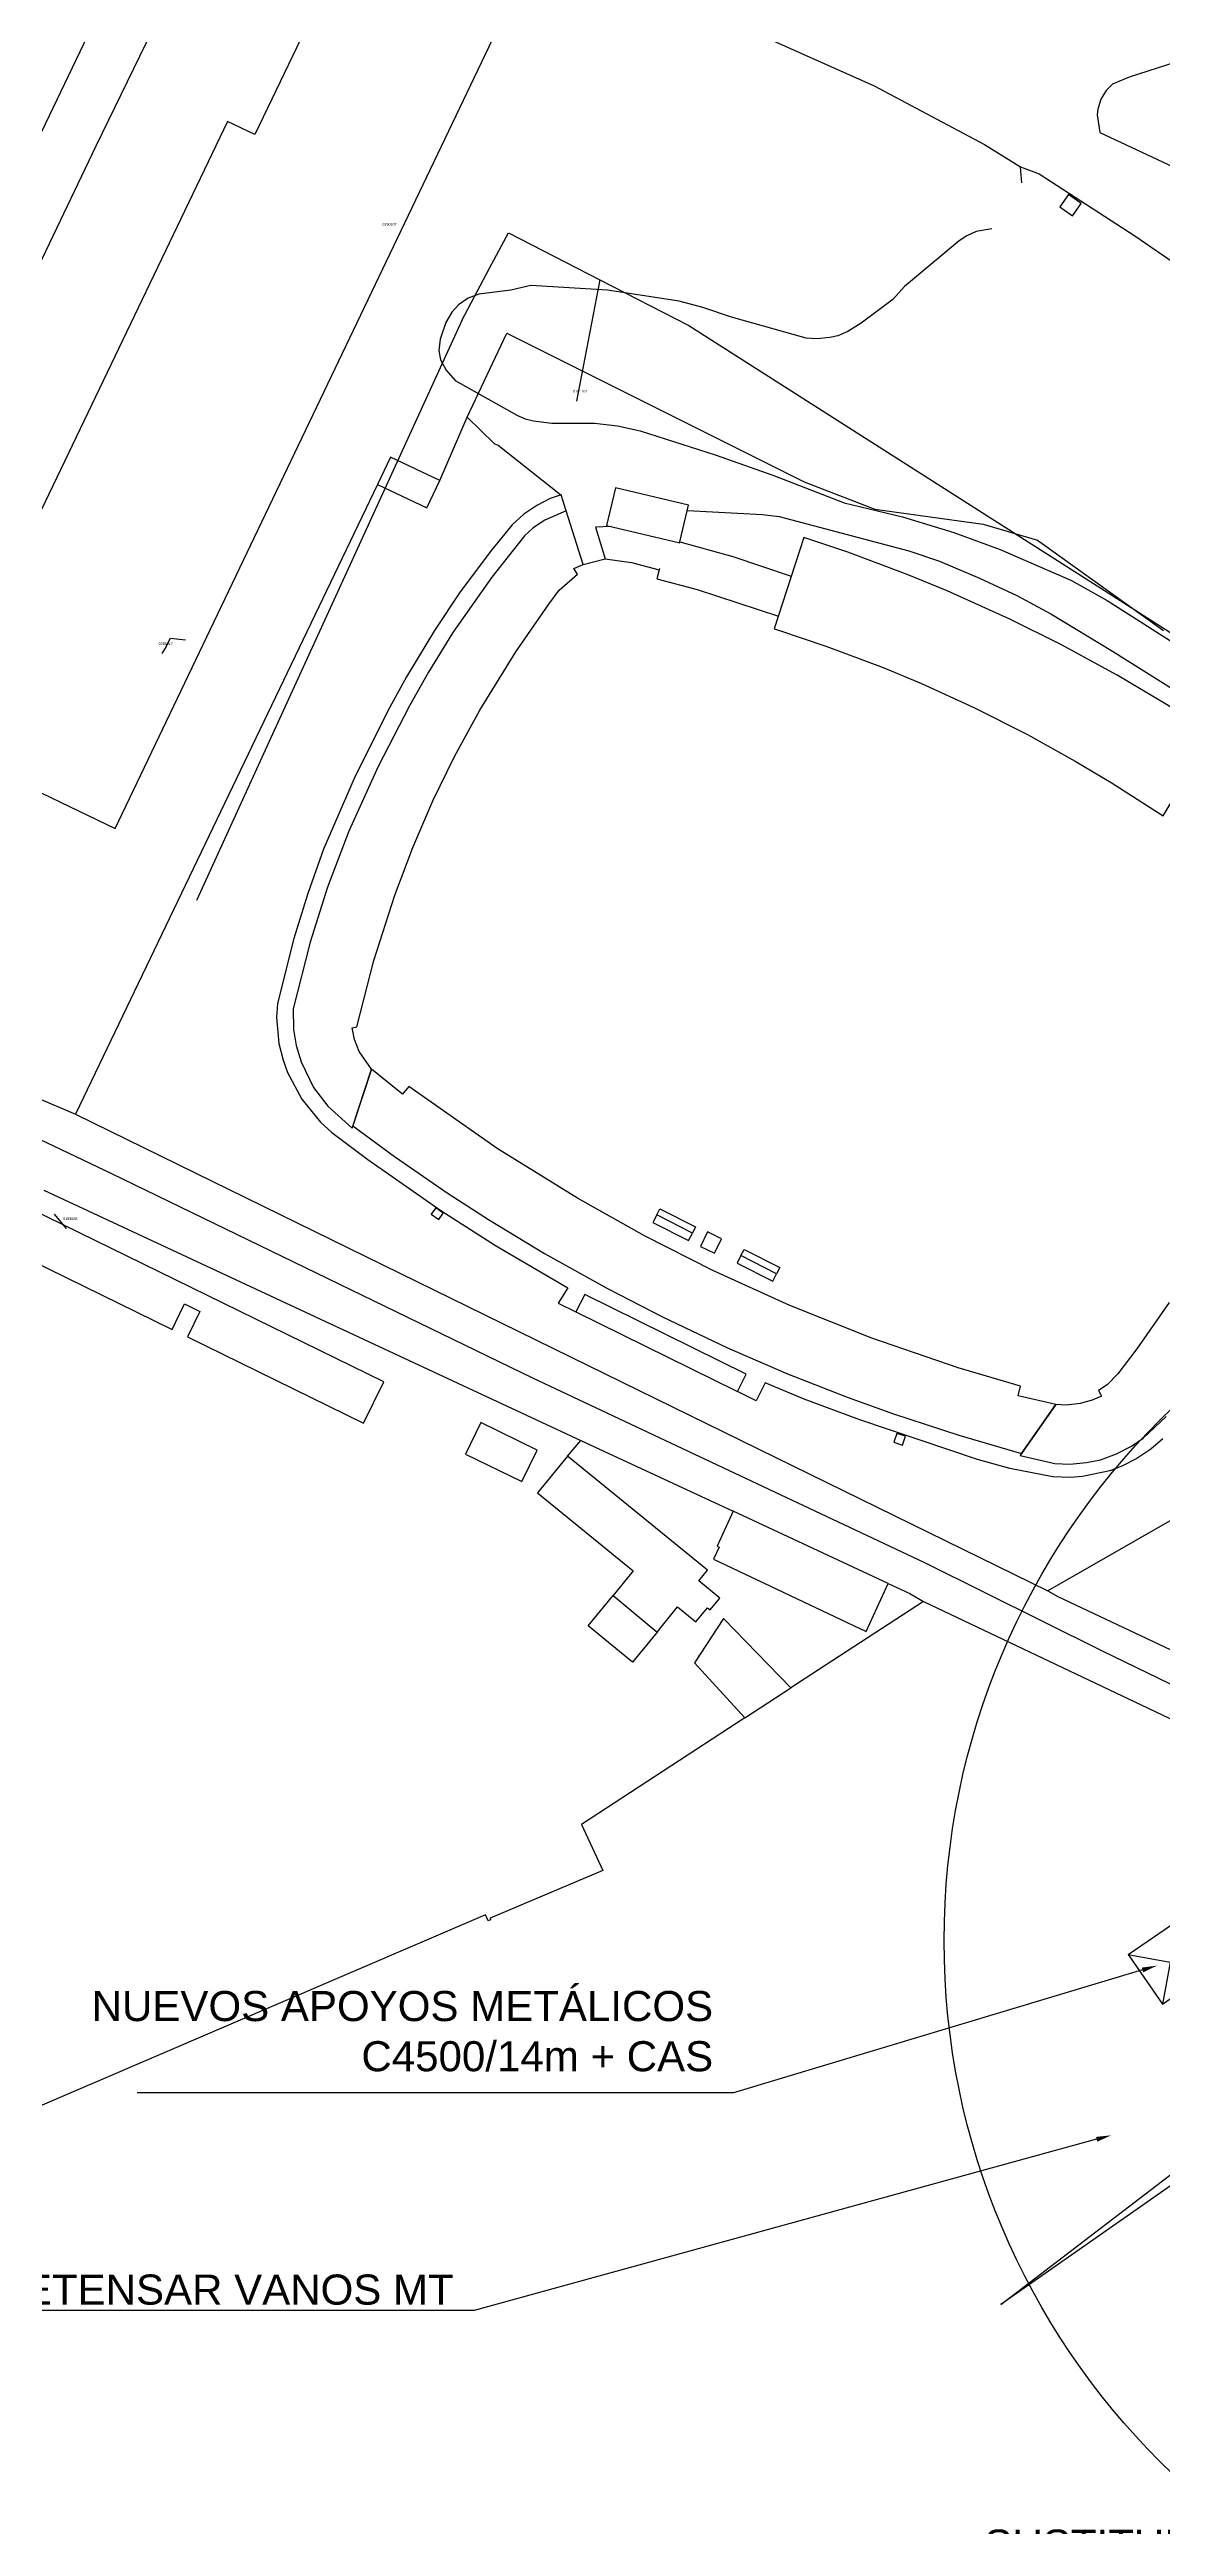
# Model space of a CAD drawing. Header units: millimetres. Extents: x 487814 to 495125, y 4392873 to 4398925.
# Drawn here: x 492807.4 to 492955.3, y 4396120.3 to 4396449.5 of the extents above; entities that cross this region are included whole.
import ezdxf
from ezdxf import colors
from ezdxf.entities.mleader import LeaderData, LeaderLine
from ezdxf.enums import TextEntityAlignment as Align
from ezdxf.math import Vec2, Vec3

# ---------------------------------------------------------------- set-up
doc = ezdxf.new("R2010")
doc.units = ezdxf.units.MM
doc.linetypes.add('Tramo_BT__380_A_E_Tr', pattern=[2, 1, 1])
doc.linetypes.add('Tramo_BT__380_A_P_Tr', pattern=[2, 1, 1])
for name, color, linetype in [('Acometida_rotulo', 7, 'Continuous'), ('Cartografia_Base', 8, 'Continuous'), ('MT_CABLE_DESMUNTATGE', 3, 'TANCA'), ('MT_CABLE_NOU', 1, 'Continuous'), ('MT_TEXTES', 7, 'Continuous'), ('SITUACIÓ', 4, 'Continuous'), ('Tramo_BT__380_A_E_Trazado', 10, 'Tramo_BT__380_A_E_Tr'), ('Tramo_BT__380_A_P_Trazado', 10, 'Tramo_BT__380_A_P_Tr')]:
    doc.layers.add(name, color=color, linetype=linetype)
doc.styles.get("Standard").update_dxf_attribs({"font": 'arial.ttf'})
doc.linetypes.add('TANCA', pattern='A,1,[136,im3.shx,S=0.1,R=0,X=-0.1,Y=-0.1],0,[136,im3.shx,S=0.1,R=180,X=0.1,Y=0.1],0.0001', length=1.0001)

# ---------------------------------------------------------------- blocks, each defined once
blk = doc.blocks.new('TM')
at = {"linetype": 'Continuous', "lineweight": -3}
for p, q in [((0.002, 0.002), (-0.002, -0.002)), ((-0.002, 0.002), (0.002, -0.002)), ((-0.002, 0.002), (-0.002, -0.002)), ((-0.002, 0.002), (0.002, 0.002)), ((0.002, 0.002), (0.002, -0.002)), ((-0.002, -0.002), (0.002, -0.002))]:
    blk.add_line(p, q, dxfattribs=at)

msp = doc.modelspace()

# ---------------------------------------------------------------- linework, layer by layer
at = {"layer": 'Cartografia_Base'}
for p, q in [((492936.6, 4396431.83, 106.54), (492936.42, 4396433.93, 106.74)), ((492878.3, 4396381.1, 112.38), (492881.22, 4396381.84, 112.38)), ((492888.47, 4396380.55, 112.21), (492888.43, 4396380.37, 112.21)), ((492775.23, 4396323.28, 116.21), (492810.84, 4396308.04, 115)), ((492806.64, 4396297.92, 116.04), (492878.01, 4396264.65, 115.24)), ((492876.25, 4396262.6, 115.42), (492878.01, 4396264.65, 115.24)), ((492878.01, 4396264.65, 115.24), (492898.23, 4396255.27, 115.19)), ((492923.54, 4396243.27, 113.23), (492991.43, 4396211.03, 111.9))]:
    msp.add_line(p, q, dxfattribs=at)
for points in [[(492897.31, 4396453.48, 107.27), (492848.51, 4396475.81, 107.27), (492832.03, 4396469.48, 108.07), (492827.67, 4396465.72, 108.08), (492813.55, 4396436.66, 108.6), (492792.55, 4396392.84, 109.22), (492772.33, 4396347.38, 109.85), (492763.46, 4396328.96, 110.1)], [(492820.39, 4396466.99, 108.21), (492817.6, 4396462.1, 108.23), (492748.87, 4396318.72, 110.18), (492678.44, 4396174.16, 113.36), (492678.79, 4396170.89, 113.32), (492680.38, 4396168.36, 113.19), (492681.58, 4396166.8, 113.05), (492699.14, 4396147.03, 112.86), (492717.23, 4396127.55, 112.52), (492747.46, 4396095.63, 112.21), (492773.74, 4396067.06, 111.71), (492780.54, 4396060.15, 111.61), (492795.67, 4396045.86, 111.24), (492801.45, 4396032.2, 111.29), (492805.54, 4396020.17, 111.26), (492810, 4396007.74, 111.23), (492824.66, 4395969.37, 110.91), (492830.49, 4395954.78, 110.75), (492843.75, 4395922.79, 110.31)], [(492816.15, 4396345.99, 114.08), (492867.78, 4396454, 107.87), (492847.02, 4396463.89, 108.02), (492834.7, 4396438.22, 108.58), (492831.07, 4396439.96, 108.35), (492802.16, 4396379.73, 109.81), (492794.99, 4396383.18, 108.93), (492784.44, 4396361.24, 109.93), (492816.15, 4396345.99, 114.08)], [(492897.31, 4396453.48, 107.27), (492916.99, 4396444.69, 107.07), (492931.65, 4396436.89, 106.89), (492936.42, 4396433.93, 106.74)], [(492959.55, 4396448.66, 106.09), (492950.85, 4396445.86, 106.53), (492948.67, 4396444.93, 106.59), (492947.82, 4396444.07, 106.58), (492947.11, 4396442.92, 106.66), (492946.69, 4396441.58, 106.79), (492946.63, 4396440.86, 106.84), (492946.97, 4396438.5, 106.92), (492968.44, 4396428.46, 106.96)], [(492936.42, 4396433.93, 106.74), (492938.93, 4396433, 106.6), (492951.62, 4396424.78, 106.45), (492963.24, 4396416.79, 106.38), (492975.59, 4396407.75, 106.43), (492997.87, 4396390.56, 106.89), (493004.89, 4396384.52, 107.06), (493019.94, 4396370.99, 107.39), (493029.07, 4396362.5, 107.59), (493040.74, 4396351.1, 107.86), (493101.53, 4396289.6, 108.32), (493111.75, 4396280.8, 108.14), (493162.61, 4396229.25, 108.56)], [(492943.35, 4396427.44, 106.43), (492944.49, 4396429.07, 106.43), (492942.8, 4396430.25, 106.43), (492941.66, 4396428.62, 106.43), (492943.35, 4396427.44, 106.43)], [(492932.63, 4396425.69, 106.9), (492930.55, 4396425.32, 107.03), (492929.31, 4396424.77, 107.09), (492928.29, 4396424.09, 107.09), (492921, 4396418.03, 107.34), (492919.47, 4396416.32, 107.41), (492915.24, 4396413.14, 107.59), (492913.47, 4396412.04, 107.66), (492912.17, 4396411.48, 107.81), (492911.1, 4396411.24, 107.89), (492909.37, 4396411.07, 107.89), (492907.96, 4396411.16, 107.91), (492898.04, 4396413.94, 108.11), (492894.2, 4396415.24, 108.22), (492891.08, 4396416.07, 108.34), (492881.54, 4396417.56, 108.54), (492871.36, 4396418.15, 109.27), (492868.7, 4396417.53, 109.5), (492864.46, 4396417, 109.7), (492863.03, 4396416.48, 109.75), (492861.76, 4396415.61, 109.81), (492860.85, 4396414.64, 109.9), (492860.07, 4396413.26, 110.1), (492859.33, 4396411.05, 110.34), (492859.14, 4396409.53, 110.45), (492859.37, 4396408.27, 110.67), (492860.1, 4396406.93, 110.83), (492861.32, 4396405.54, 110.92), (492869.59, 4396400.89, 111.44), (492870.59, 4396400.46, 111.46), (492871.7, 4396400.17, 111.49), (492874.14, 4396399.89, 111.54), (492879.83, 4396399.86, 111.6), (492882.88, 4396399.5, 111.63), (492885.87, 4396398.86, 111.66), (492895.85, 4396395.66, 111.69), (492903.53, 4396392.94, 111.71), (492913, 4396389.27, 111.85), (492920.73, 4396387.42, 111.85), (492927.58, 4396385.36, 111.85), (492933.73, 4396383.06, 111.91), (492943.2, 4396378.95, 111.97), (492947.94, 4396376.3, 111.97), (492970.12, 4396362.15, 111.91)], [(492859.27, 4396392.27, 113.97), (492862.9, 4396400.66, 113.73), (492868.16, 4396411.84, 113.73), (492907.67, 4396392.09, 112.37), (492917.07, 4396388.46, 112.37), (492931.48, 4396386.43, 113.03), (492938.67, 4396384.31, 113.03), (492955.42, 4396372.3, 113.3)], [(492862.9, 4396400.66, 111.46), (492866.53, 4396397.12, 111.46), (492867.01, 4396396.95, 111.51), (492875.35, 4396390.34, 111.77)], [(492857.55, 4396388.62, 111.88), (492859.27, 4396392.27, 111.53), (492852.7, 4396395.36, 111.2), (492850.98, 4396391.71, 111.56), (492857.55, 4396388.62, 111.88)], [(492850.98, 4396391.71, 111.63), (492810.84, 4396308.04, 114.73), (492940.05, 4396244.71, 113.16)], [(492891.18, 4396384.1, 113.87), (492892.33, 4396388.96, 115.3), (492882.6, 4396391.27, 115.3), (492881.42, 4396386.28, 115.3), (492891.15, 4396383.97, 115.3), (492891.18, 4396384.1, 113.87)], [(492876.07, 4396388.24, 114.84), (492875.41, 4396390.36, 115.77), (492873.95, 4396389.84, 115.75), (492872.14, 4396388.94, 115.73), (492870.43, 4396387.78, 115.71), (492868.88, 4396386.38, 115.69), (492866.12, 4396383.01, 115.68), (492861.99, 4396377.44, 115.68), (492858.55, 4396372.3, 115.68), (492854.84, 4396366.16, 115.69), (492852.57, 4396362.04, 115.69), (492848.01, 4396352.95, 115.69), (492843.83, 4396343.24, 115.69), (492841.71, 4396337.36, 115.69), (492839.86, 4396331.39, 115.69), (492837.7, 4396322.76, 115.69), (492837.56, 4396320.87, 115.7), (492837.9, 4396317.43, 115.73), (492838.45, 4396315.2, 115.74), (492839.03, 4396313.58, 115.76), (492840.92, 4396310.01, 115.79), (492843.42, 4396306.96, 115.82), (492844.92, 4396305.61, 115.83), (492849.71, 4396302.01, 115.83), (492859.4, 4396295.25, 115.83), (492866.68, 4396290.59, 115.83), (492876.27, 4396284.95, 115.05), (492875, 4396282.91, 115.97), (492877.35, 4396281.75, 116.03)], [(492847.64, 4396306.18, 115.18), (492850.2, 4396314.04, 112.24), (492848.56, 4396316.38, 112.24), (492847.93, 4396317.97, 112.24), (492847.61, 4396319.49, 112.24), (492848.25, 4396319.65, 112.03), (492850.49, 4396328.48, 111.71), (492853.27, 4396337.16, 111.71), (492855.67, 4396343.49, 111.71), (492858.36, 4396349.7, 111.71), (492861.21, 4396355.56, 111.71), (492864.57, 4396361.73, 111.71), (492869.35, 4396369.49, 111.71), (492873.74, 4396375.81, 111.72), (492875.11, 4396377.67, 111.71), (492877.55, 4396379.81, 111.71), (492877.07, 4396380.54, 112.11), (492878.3, 4396381.1, 112.38), (492876.07, 4396388.24, 114.84), (492873.21, 4396387, 115.05), (492871.68, 4396385.95, 115.03), (492870.51, 4396384.89, 115.01), (492866.16, 4396379.42, 115.01), (492861.01, 4396372.05, 115.01), (492857.76, 4396366.8, 115.02), (492855.23, 4396362.32, 115.02), (492851.09, 4396354.22, 115.02), (492847.16, 4396345.63, 115.02), (492844.33, 4396338.21, 115.02), (492842.02, 4396330.91, 115.02), (492839.77, 4396322.04, 115), (492839.84, 4396319.28, 115.02), (492840.2, 4396317.15, 115.04), (492840.83, 4396315.01, 115.06), (492842.5, 4396311.6, 115.09), (492844.38, 4396309.12, 115.12), (492847.64, 4396306.18, 115.18)], [(492892.17, 4396388.28, 111.69), (492902.13, 4396387.74, 111.69), (492904.37, 4396387.48, 111.69), (492921.6, 4396382.91, 111.69), (492925.67, 4396381.53, 111.76), (492931, 4396379.28, 111.87), (492935.95, 4396376.98, 112.03), (492940.45, 4396374.55, 112.17), (492948.67, 4396369.56, 112.17), (492969.48, 4396356.51, 111.86), (492976.79, 4396351.62, 111.94), (492983.32, 4396346.56, 111.93), (492984.1, 4396345.73, 111.93), (492984.81, 4396344.62, 111.93), (492985.23, 4396343.4, 111.93), (492986.22, 4396338.01, 112.1), (492986.75, 4396332.62, 112.27)], [(492882.05, 4396386.13, 113.74), (492879.94, 4396386.06, 113.69), (492881.22, 4396381.84, 112.38)], [(492891.18, 4396384.1, 113.87), (492898.22, 4396382.13, 113.79), (492905.97, 4396379.54, 113.71)], [(492904.12, 4396372.39, 111.7), (492910.7, 4396370.19, 111.7), (492918.16, 4396367.38, 111.7), (492923.28, 4396365.25, 111.7), (492930.22, 4396362.09, 111.7), (492937.34, 4396358.5, 111.7), (492943.71, 4396354.97, 111.7), (492948.48, 4396352.13, 111.7), (492955.39, 4396347.69, 111.7), (492961.94, 4396358.57, 111.7), (492955.85, 4396362.46, 111.7), (492949.27, 4396366.37, 111.7), (492941.88, 4396370.4, 111.7), (492935.03, 4396373.81, 111.7), (492926.67, 4396377.59, 111.7), (492921.36, 4396379.77, 111.7), (492913.48, 4396382.72, 111.7), (492907.64, 4396384.69, 111.7), (492903.71, 4396372.53, 111.7), (492904.12, 4396372.39, 111.7)], [(492881.22, 4396381.84, 112.38), (492884.74, 4396381.37, 112.24), (492888.43, 4396380.37, 112.21)], [(492888.43, 4396380.37, 112.21), (492888.12, 4396379.17, 111.65), (492893.46, 4396377.76, 111.72), (492904.26, 4396374.23, 111.65)], [(492772.51, 4396320.7, 116.47), (492815.65, 4396300.14, 116.02), (492871.59, 4396273.01, 113.91), (492923.66, 4396248.46, 113.31), (492947.29, 4396236.72, 113.2), (492989.09, 4396216.44, 112.57), (493027.8, 4396197.27, 111.91), (493064.17, 4396179.73, 111.7), (493094.8, 4396165.27, 111.16), (493111.03, 4396156.91, 111.17), (493131.46, 4396145.81, 111.07), (493144.72, 4396138.15, 110.87), (493159.95, 4396128.69, 110.31), (493173.16, 4396119.82, 109.7)], [(492936.58, 4396262.95, 115.07), (492941.13, 4396269.44, 112.25), (492936.1, 4396270.62, 112.16), (492936.44, 4396271.87, 111.63), (492928.15, 4396274.34, 111.64), (492916.67, 4396278.29, 111.65), (492905.8, 4396282.63, 111.66), (492895.53, 4396287.28, 111.67), (492886.46, 4396291.88, 111.68), (492877.56, 4396296.86, 111.69), (492866.88, 4396303.49, 111.71), (492855.15, 4396311.7, 111.72), (492854.32, 4396310.71, 112.24), (492850.2, 4396314.04, 112.24), (492847.73, 4396306.48, 115.06), (492853.25, 4396302.43, 115.05), (492860.39, 4396297.51, 115.05), (492865.76, 4396294.04, 115.04), (492873.18, 4396289.54, 115.03), (492881.54, 4396284.86, 115.02), (492888.85, 4396281.09, 115.02), (492897.51, 4396276.98, 115.01), (492905.48, 4396273.54, 115), (492913.55, 4396270.37, 114.99), (492919.56, 4396268.2, 114.99), (492928.24, 4396265.37, 114.98), (492936.58, 4396262.95, 115.07)], [(492824.14, 4396280.35, 114.4), (492825.35, 4396282.81, 116.01), (492827.36, 4396281.82, 116.01), (492825.72, 4396278.44, 113.51), (492849.14, 4396266.97, 113.51), (492851.83, 4396272.46, 116.63), (492802.79, 4396296.47, 116.75), (492800.1, 4396290.98, 113.51), (492823.69, 4396279.43, 116.01), (492824.14, 4396280.35, 114.4)], [(492859.13, 4396294.04, 114.21), (492859.72, 4396294.89, 114.21), (492858.73, 4396295.58, 114.21), (492858.14, 4396294.73, 114.21), (492859.13, 4396294.04, 114.21)], [(492888.1, 4396294.65, 110.94), (492888.52, 4396295.47, 110.94), (492893.26, 4396293.05, 110.94), (492892.84, 4396292.23, 110.94)], [(493029.63, 4396296.44, 112.99), (492984.93, 4396270.39, 112.98), (492940.05, 4396244.71, 114.52), (492941.38, 4396243.92, 112.79), (492972.17, 4396229.39, 112.47), (493015.78, 4396207.95, 112.13), (493054.03, 4396189.38, 111.68)], [(492888.1, 4396294.65, 113.2), (492887.59, 4396293.65, 112.09), (492892.33, 4396291.23, 112.09), (492892.84, 4396292.23, 113.2), (492888.1, 4396294.65, 113.2)], [(492895.76, 4396289.55, 110.83), (492896.69, 4396291.48, 110.83), (492894.83, 4396292.38, 110.78), (492893.9, 4396290.45, 110.83), (492895.76, 4396289.55, 110.83)], [(492903.5, 4396285.83, 111.98), (492904.01, 4396286.83, 113.09), (492899.27, 4396289.25, 113.09), (492898.76, 4396288.25, 111.98), (492903.5, 4396285.83, 111.98)], [(492899.27, 4396289.25, 110.83), (492899.69, 4396290.07, 110.83), (492904.43, 4396287.65, 110.83), (492904.01, 4396286.83, 110.83)], [(492898.82, 4396271.17, 115.99), (492899.97, 4396273.5, 111.74), (492878.53, 4396284.06, 113.12), (492877.35, 4396281.75, 113.51), (492898.82, 4396271.17, 115.99)], [(492956.18, 4396283.02, 111.78), (492951.89, 4396276.87, 111.77), (492949.37, 4396273.53, 111.77), (492947.96, 4396272.05, 111.76), (492946.8, 4396271.32, 111.68), (492947.21, 4396270.56, 112.15), (492945.97, 4396270.02, 112.17), (492944.34, 4396269.57, 112.2), (492942.54, 4396269.38, 112.23), (492941.13, 4396269.44, 112.25), (492936.4, 4396262.69, 115.12), (492940.99, 4396261.61, 115.04)], [(492955.34, 4396264.89, 115.74), (492953.76, 4396263.53, 115.75), (492951.89, 4396262.27, 115.76), (492949.9, 4396261.26, 115.76), (492948.32, 4396260.66, 115.77), (492944.65, 4396259.87, 115.78), (492943.06, 4396259.76, 115.79), (492940.74, 4396259.86, 115.8), (492935.02, 4396260.96, 115.84), (492930.73, 4396262.13, 115.86), (492915.1, 4396267.43, 115.9), (492907.69, 4396270.15, 115.9), (492902.51, 4396272.32, 115.9), (492901.32, 4396269.93, 115.9), (492898.82, 4396271.17, 115.99)], [(492870.18, 4396259.2, 112.87), (492872.22, 4396263.37, 113.15), (492864.74, 4396267.04, 113.96), (492862.7, 4396262.87, 113.28), (492870.18, 4396259.2, 112.87)], [(492920.74, 4396264.05, 113.42), (492921.13, 4396265.23, 113.42), (492919.99, 4396265.61, 113.42), (492919.6, 4396264.43, 113.42), (492920.74, 4396264.05, 113.42)], [(492940.99, 4396261.61, 115.04), (492942.97, 4396261.53, 115.03), (492945.22, 4396261.73, 115.02), (492947.06, 4396262.12, 115.01), (492949.2, 4396262.88, 115), (492951.17, 4396263.9, 115), (492952.73, 4396264.97, 114.99), (492955.8, 4396267.88, 115.01)], [(492876.25, 4396262.6, 112.25), (492872.27, 4396257.73, 112.48), (492884.97, 4396247.37, 112.97), (492882.29, 4396244.08, 112.86), (492888.13, 4396239.21, 112.96), (492890.86, 4396242.56, 113.07), (492893.31, 4396240.56, 113.12), (492894.85, 4396242.44, 113.18), (492895.18, 4396242.17, 113.19), (492896.46, 4396243.73, 113.24), (492893.67, 4396246, 113.19), (492894.84, 4396247.43, 113.24), (492876.25, 4396262.6, 112.25)], [(492915.91, 4396239.3, 113.63), (492918.86, 4396245.67, 113.88), (492898.23, 4396255.27, 113.04), (492896.12, 4396250.62, 113.31), (492896.38, 4396250.5, 113.32), (492895.65, 4396248.9, 113.28), (492915.91, 4396239.3, 113.63)], [(492888.13, 4396239.21, 115.3), (492884.87, 4396235.22, 115.3), (492878.98, 4396240.03, 115.3), (492882.29, 4396244.08, 115.3)], [(492918.86, 4396245.67, 113.98), (492921.71, 4396244.34, 114.95), (492923.54, 4396243.27, 114.28), (492905.91, 4396231.79, 113.5)], [(492899.81, 4396227.81, 112.86), (492905.91, 4396231.79, 113.14), (492896.98, 4396241.03, 113.23), (492893.09, 4396235.13, 113.05), (492899.81, 4396227.81, 112.86)], [(492899.81, 4396227.81, 113.24), (492878.08, 4396213.64, 113.85), (492880.91, 4396207.53, 114.94), (492865.94, 4396201.18, 114.84), (492866.02, 4396200.96, 114.39), (492865.71, 4396200.84, 114.39), (492865.34, 4396201.64, 112.68), (492742.21, 4396148.8, 112.68)]]:
    msp.add_polyline3d(points, dxfattribs=at)
at = {"layer": 'MT_CABLE_DESMUNTATGE'}
msp.add_lwpolyline([(492933.82, 4396149.86), (493015.42, 4396212.25)], dxfattribs=at)
at = {"layer": 'MT_CABLE_NOU'}
msp.add_lwpolyline([(492979.05, 4396181.46), (492933.82, 4396149.86)], dxfattribs=at)
at = {"layer": 'SITUACIÓ', "color": 4}
msp.add_circle((493024.15, 4396198.18, 138.15), 97.87, dxfattribs=at)
at = {"layer": 'Tramo_BT__380_A_E_Trazado', "flags": 128}
for points in [[(492862.15, 4396413.53), (492862.19, 4396413.51), (492865.88, 4396420.45), (492868.4, 4396425.18), (492880.55, 4396418.92)], [(492880.55, 4396418.92), (492892.25, 4396412.9)], [(492862.15, 4396413.53), (492862.19, 4396413.51), (492836.56, 4396357.47), (492826.97, 4396336.5), (492826.95, 4396336.44)], [(492892.25, 4396412.9), (492892.34, 4396412.85), (493008.92, 4396338.5)], [(492822.91, 4396370.2), (492823.5, 4396371.31), (492825.47, 4396371.06)]]:
    msp.add_lwpolyline(points, dxfattribs=at)
at = {"layer": 'Tramo_BT__380_A_P_Trazado', "flags": 128}
for points in [[(492880.55, 4396418.92), (492877.41, 4396402.81)], [(492822.91, 4396370.2), (492822.33, 4396369.26)], [(492808.03, 4396294.77), (492809.64, 4396292.83)]]:
    msp.add_lwpolyline(points, dxfattribs=at)

# ---------------------------------------------------------------- block references
at = {"layer": 'MT_CABLE_NOU', "color": 8, "xscale": 2000.000000000123, "yscale": 2000, "zscale": 2000, "rotation": 34.54811898855665}
msp.add_blockref('TM', (492956.32, 4396195.33), dxfattribs=at)

# ---------------------------------------------------------------- texts
at = {"layer": 'Acometida_rotulo'}
for s, p in [('0290107', (492851.63, 4396426.03)), ('0181761', (492876.98, 4396403.84)), ('0280917', (492821.9, 4396370.29)), ('0183085', (492809.21, 4396293.86))]:
    msp.add_text(s, height=0.35, dxfattribs=at).set_placement(p, align=Align.BOTTOM_LEFT)

# ---------------------------------------------------------------- leaders
at = {"layer": 'MT_TEXTES'}
ml = msp.add_multileader_mtext('Standard', dxfattribs=at)
ml.set_content('NUEVOS APOYOS METÁLICOS \\PC4500/14m + CAS', color=256)
ml.set_leader_properties(color=8)
ml.build(insert=Vec2(0, 0))
ml.multileader.update_dxf_attribs({"text_left_attachment_type": 5, "text_right_attachment_type": 5, "dogleg_length": 0.36, "arrow_head_size": 2, "scale": 2})
ctx = ml.context
ctx.base_point, ctx.scale, ctx.arrow_head_size, ctx.plane_origin = Vec3(492809.01, 4396177.99), 2, 2, Vec3(493012.65, 4396089.23)
ctx.left_attachment, ctx.right_attachment, ctx.text_align_type = 5, 5, 2
notes = []
notes.append((ctx, [(0, (1, 1, 0), (492898.31, 4396177.99), (-1, 0), 0.72, [(0, [(492954.56, 4396194.88)], 0, [])])]))
ctx.mtext.insert, ctx.mtext.alignment, ctx.mtext.flow_direction = Vec3(492895.59, 4396191.51), 3, 5
ml = msp.add_multileader_mtext('Standard', dxfattribs=at)
ml.set_content('RETENSAR VANOS MT', color=256)
ml.set_leader_properties(color=8)
ml.build(insert=Vec2(0, 0))
ml.multileader.update_dxf_attribs({"text_left_attachment_type": 5, "text_right_attachment_type": 5, "dogleg_length": 0.36, "arrow_head_size": 2, "scale": 2})
ctx = ml.context
ctx.base_point, ctx.scale, ctx.arrow_head_size, ctx.plane_origin = Vec3(492795.7, 4396149.03), 2, 2, Vec3(492978.19, 4396060.27)
ctx.left_attachment, ctx.right_attachment, ctx.text_align_type = 5, 5, 2
notes.append((ctx, [(0, (1, 1, 0), (492863.84, 4396149.03), (-1, 0), 0.72, [(0, [(492948.47, 4396172.33)], 0, [])])]))
ctx.mtext.insert, ctx.mtext.alignment, ctx.mtext.flow_direction = Vec3(492861.12, 4396153.83), 3, 5
ml = msp.add_multileader_mtext('Standard', dxfattribs=at)
ml.set_content('SUSTITUIR APOYO METÁLICO POR\\PNUEVO APOYO C4500/14m + CAS', color=256)
ml.set_leader_properties(color=8)
ml.build(insert=Vec2(0, 0))
ml.multileader.update_dxf_attribs({"text_left_attachment_type": 5, "text_right_attachment_type": 5, "dogleg_length": 0.36, "arrow_head_size": 2, "scale": 2})
ctx = ml.context
ctx.base_point, ctx.scale, ctx.arrow_head_size, ctx.plane_origin = Vec3(492917.85, 4396106.41), 2, 2, Vec3(493143.39, 4396017.65)
ctx.left_attachment, ctx.right_attachment, ctx.text_align_type = 5, 5, 2
notes.append((ctx, [(0, (1, 1, 0), (493029.04, 4396106.41), (-1, 0), 0.72, [(0, [(493048.57, 4396124.25)], 0, [])])]))
ctx.mtext.insert, ctx.mtext.alignment, ctx.mtext.flow_direction = Vec3(493026.32, 4396119.93), 3, 5
for ctx, leaders in notes:
    for number, flags, end, landing, length, lines in leaders:
        leader = LeaderData()
        leader.index, (leader.has_last_leader_line, leader.has_dogleg_vector, leader.attachment_direction) = number, flags
        leader.last_leader_point, leader.dogleg_vector, leader.dogleg_length = Vec3(end), Vec3(landing), length
        for number, points, colour, breaks in lines:
            line = LeaderLine()
            line.index, line.vertices, line.color, line.breaks = number, Vec3.list(points), colors.encode_raw_color(colour), breaks
            leader.lines.append(line)
        ctx.leaders.append(leader)

doc.saveas('drawing.dxf')
